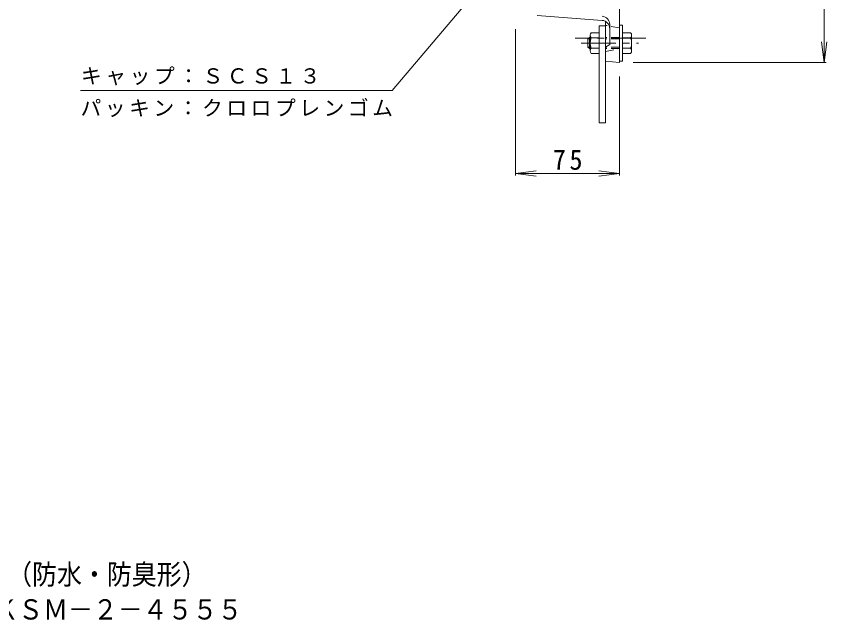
# Model space of a CAD drawing. Units: millimetres, scale not verified. Extents: x -959 to 890, y -689 to 698.
# Drawn here: x 42 to 627, y -689 to -252 of the extents above; entities that cross this region are included whole.
import ezdxf
from ezdxf.enums import TextEntityAlignment as Align

# ---------------------------------------------------------------- set-up
doc = ezdxf.new("R2010")
doc.units = ezdxf.units.MM
doc.header["$LTSCALE"] = 5
doc.linetypes.add('CHAIN1', pattern=[8, 5, -1, 1, -1])
doc.linetypes.add('DASHED1', pattern=[1.8, 1.2, -0.6])
for name, color, linetype, lineweight in [('A-1_ピット', 2, 'Continuous', 9), ('A-2_蓋', 6, 'DASHED1', 9), ('A-3_受枠', 4, 'Continuous', 9), ('A-4_寸法', 7, 'Continuous', 9), ('A-5_仕様文', 7, 'Continuous', 9), ('A-A', 2, 'Continuous', 9), ('A-F', 7, 'Continuous', 9)]:
    doc.layers.add(name, color=color, linetype=linetype, lineweight=lineweight)
doc.layers.add('F-4_F-4ﾚｲﾔ', color=2, linetype='Continuous')
doc.styles.add('ＭＳ ゴシック', font='')
doc.styles.get('ＭＳ ゴシック').set_extended_font_data('MS Gothic')

msp = doc.modelspace()

# ---------------------------------------------------------------- linework, layer by layer
at = {"layer": 'A-1_ピット'}
for p, q in [((477.288, 40.976), (477.288, -285.338)), ((464.737, -254.929), (417.788, -251.399)), ((467.288, -255.716), (467.288, -284.338)), ((470.288, -257.904), (470.288, -272.338)), ((470.288, -272.338), (467.288, -274.338)), ((477.288, -285.338), (467.288, -284.338))]:
    msp.add_line(p, q, dxfattribs=at)
at = {"layer": 'A-1_ピット', "linetype": 'CHAIN1'}
msp.add_line((496.287, -267.838), (445.373, -267.838), dxfattribs=at)
at = {"layer": 'A-1_ピット'}
for centre, start in [((464.288, -257.904), 0), ((464.288, -260.912), 0.00024)]:
    msp.add_arc(centre, 6, start, 85.7001, dxfattribs=at)
at = {"layer": 'A-2_蓋'}
for p, q in [((477.288, -260.338), (467.288, -258.524)), ((467.288, -277.338), (477.288, -275.338))]:
    msp.add_line(p, q, dxfattribs=at)
at = {"layer": 'A-3_受枠'}
for p, q in [((462.788, -328.838), (462.788, -258.837)), ((467.288, -328.838), (462.788, -328.838))]:
    msp.add_line(p, q, dxfattribs=at)
msp.add_lwpolyline([(462.788, -258.837), (467.288, -258.837), (467.288, -328.838)], dxfattribs=at)
at = {"layer": 'A-4_寸法'}
for p, q in [((402.288, -261.338), (402.288, -367.009)), ((477.288, -295.338), (477.288, -367.009)), ((402.288, -365.509), (417.159, -363.551)), ((402.288, -365.509), (477.288, -365.509)), ((402.288, -365.509), (417.159, -367.467)), ((477.288, -365.509), (462.416, -363.551)), ((477.288, -365.509), (462.416, -367.467))]:
    msp.add_line(p, q, dxfattribs=at)
at = {"layer": 'A-5_仕様文'}
for p, q in [((313.109, -305.451), (403.097, -199.403)), ((88.109, -305.451), (313.109, -305.451))]:
    msp.add_line(p, q, dxfattribs=at)
at = {"layer": 'A-A'}
for p, q in [((479.588, -258.337), (477.288, -258.337)), ((479.588, -284.337), (479.588, -258.337)), ((456.288, -267.337), (455.588, -267.337)), ((455.588, -275.337), (455.588, -267.337)), ((456.288, -276.961), (456.288, -265.713)), ((457.01, -263.837), (462.788, -263.837)), ((457.01, -267.59), (462.788, -267.59)), ((485.366, -263.837), (479.588, -263.837)), ((485.366, -267.59), (479.588, -267.59)), ((486.088, -265.714), (486.088, -276.961)), ((454.588, -274.337), (455.588, -275.337)), ((457.01, -275.084), (462.788, -275.084)), ((485.366, -275.084), (479.588, -275.084)), ((456.288, -275.337), (455.588, -275.337)), ((457.01, -278.837), (462.788, -278.837)), ((485.366, -278.837), (479.588, -278.837)), ((479.588, -284.337), (477.288, -284.337))]:
    msp.add_line(p, q, dxfattribs=at)
at = {"layer": 'A-A', "linetype": 'DASHED1'}
for p, q in [((477.288, -267.337), (467.288, -267.337)), ((477.288, -268.337), (467.288, -268.337)), ((477.288, -274.338), (467.288, -274.338)), ((477.288, -275.338), (467.288, -275.338))]:
    msp.add_line(p, q, dxfattribs=at)
at = {"layer": 'A-A', "linetype": 'CHAIN1'}
msp.add_line((449.588, -271.337), (491.088, -271.337), dxfattribs=at)
at = {"layer": 'A-A'}
for points in [[(456.288, -268.337), (454.588, -268.337), (455.588, -267.337)], [(456.288, -274.337), (454.588, -274.337), (454.588, -268.337)]]:
    msp.add_lwpolyline(points, dxfattribs=at)
for centre, radius, start, end in [((459.088, -265.713), 2.8, 137.92537, 222.07443), ((466.377, -271.337), 10.089, 158.19984, 201.80214), ((483.287, -265.714), 2.8, 317.92557, 42.07463), ((475.998, -271.337), 10.089, 338.19786, 21.80214), ((459.088, -276.961), 2.8, 137.92557, 222.07463), ((483.287, -276.961), 2.8, 317.92572, 42.07428)]:
    msp.add_arc(centre, radius, start, end, dxfattribs=at)
at = {"layer": 'A-F'}
for p, q in [((625.086, -285.338), (625.086, 324.662)), ((625.086, -285.338), (623.128, -270.466)), ((625.086, -285.338), (627.044, -270.466)), ((487.288, -285.338), (626.586, -285.338))]:
    msp.add_line(p, q, dxfattribs=at)

# ---------------------------------------------------------------- texts
at = {"layer": 'A-4_寸法', "color": 2, "insert": (429.163, -363.009), "char_height": 14.66, "attachment_point": 7, "style": 'ＭＳ ゴシック'}
msp.add_mtext('\\T1.27;\\W0.95;75', dxfattribs=at)
at = {"layer": 'A-5_仕様文', "char_height": 11, "attachment_point": 7, "style": 'ＭＳ ゴシック'}
for s, insert in [('\\T1.17;キャップ：ＳＣＳ１３', (88.446, -301.864)), ('\\T1.17;パッキン：クロロプレンゴム', (88.109, -324.795))]:
    msp.add_mtext(s, dxfattribs=dict(at, insert=insert))
at = {"layer": 'F-4_F-4ﾚｲﾔ', "style": 'ＭＳ ゴシック', "width": 0.9}
for s, p in [('カラー舗装用鉄蓋\u3000タイル用\u3000ステンレス目地\u3000密閉形（防水・防臭形）', (-414.759, -666.529)), ('充填深さ40mm\u3000\u3000ＭＫＳＭ－２－４５５５', (-136.777, -691.812))]:
    msp.add_text(s, height=14.66, dxfattribs=at).set_placement(p, align=Align.BOTTOM_LEFT)

doc.saveas('drawing.dxf')
